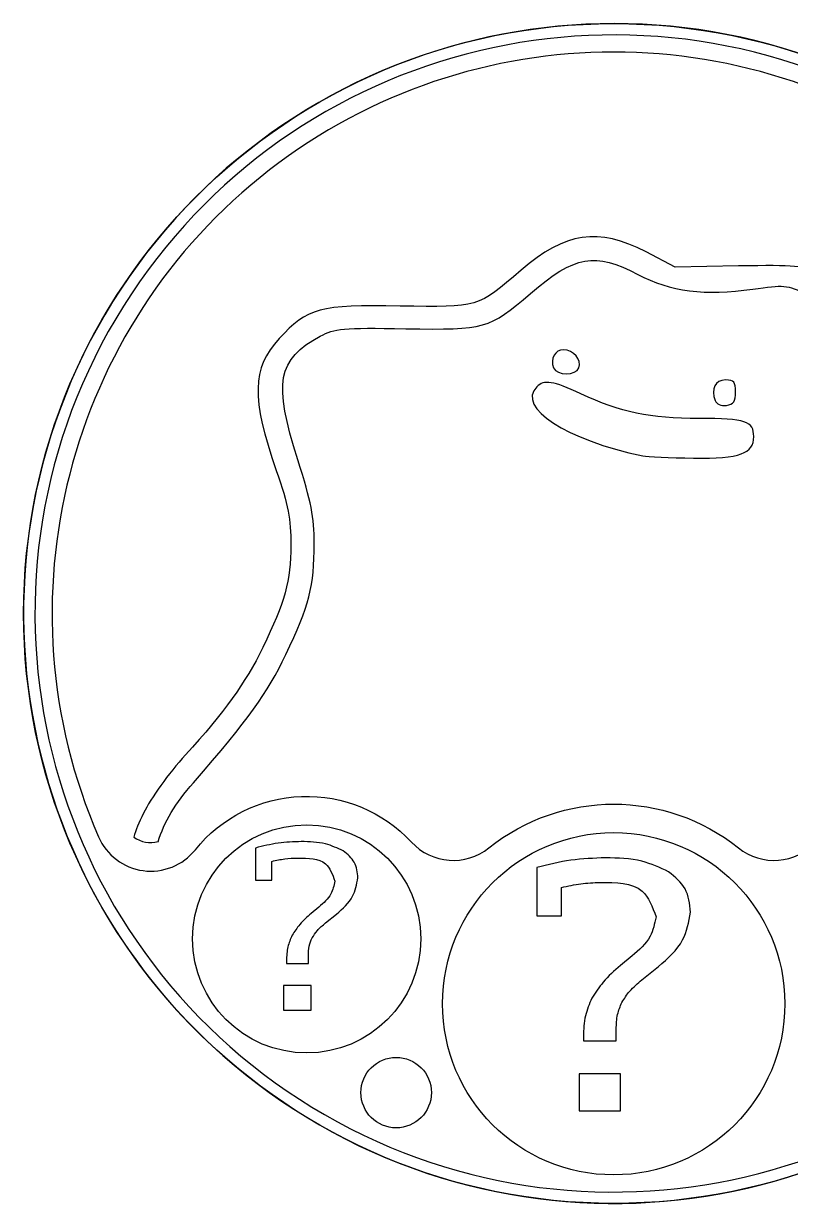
# Model space of a CAD drawing. Header units: millimetres. Extents: x -20.7 to 20.7, y -20.7 to 20.7.
# Drawn here: x -20.68 to 6.19, y -20.68 to 20.68 of the extents above; entities that cross this region are included whole.
import ezdxf

# ---------------------------------------------------------------- set-up
doc = ezdxf.new("R2010")
doc.units = ezdxf.units.MM
doc.layers.get('0').update_dxf_attribs({"linetype": 'CONTINUOUS'})

msp = doc.modelspace()

# ---------------------------------------------------------------- linework, layer by layer
for p, q in [((2.153, 12.147), (1.136, 12.677)), ((2.153, 12.147), (1.136, 12.677)), ((2.153, 12.147), (1.136, 12.677)), ((2.153, 12.147), (1.136, 12.677)), ((2.153, 12.147), (1.136, 12.677)), ((2.153, 12.147), (1.136, 12.677)), ((2.153, 12.147), (1.136, 12.677)), ((2.153, 12.147), (1.136, 12.677)), ((4.374, 12.186), (2.153, 12.147)), ((4.374, 12.186), (2.153, 12.147)), ((4.374, 12.186), (2.153, 12.147)), ((4.374, 12.186), (2.153, 12.147)), ((4.374, 12.186), (2.153, 12.147)), ((4.374, 12.186), (2.153, 12.147)), ((4.374, 12.186), (2.153, 12.147)), ((4.374, 12.186), (2.153, 12.147)), ((-2.107, 8.614), (-2.107, 8.614)), ((-2.107, 8.614), (-2.107, 8.614)), ((-2.107, 8.614), (-2.107, 8.614)), ((-2.107, 8.614), (-2.107, 8.614)), ((-2.107, 8.614), (-2.107, 8.614)), ((-12.559, -8.224), (-12.559, -9.351)), ((-12.559, -8.224), (-12.559, -9.351)), ((-12.559, -8.224), (-12.559, -9.351)), ((-11.982, -9.351), (-11.982, -8.691)), ((-11.982, -9.351), (-11.982, -8.691)), ((-11.982, -9.351), (-11.982, -8.691)), ((-2.695, -8.906), (-2.695, -10.596)), ((-2.695, -8.906), (-2.695, -10.596)), ((-2.695, -8.906), (-2.695, -10.596)), ((-12.559, -9.351), (-11.982, -9.351)), ((-12.559, -9.351), (-11.982, -9.351)), ((-12.559, -9.351), (-11.982, -9.351)), ((-1.83, -10.596), (-1.83, -9.607)), ((-1.83, -10.596), (-1.83, -9.607)), ((-1.83, -10.596), (-1.83, -9.607)), ((-10.334, -10.292), (-10.606, -10.518)), ((-10.334, -10.292), (-10.606, -10.518)), ((-10.334, -10.292), (-10.606, -10.518)), ((-10.102, -10.851), (-9.716, -10.539)), ((-10.102, -10.851), (-9.716, -10.539)), ((-10.102, -10.851), (-9.716, -10.539)), ((-2.695, -10.596), (-1.83, -10.596)), ((-2.695, -10.596), (-1.83, -10.596)), ((-2.695, -10.596), (-1.83, -10.596)), ((-11.472, -12.168), (-11.472, -12.277)), ((-11.472, -12.168), (-11.472, -12.277)), ((-11.472, -12.168), (-11.472, -12.277)), ((-11.472, -12.277), (-10.704, -12.277)), ((-11.472, -12.277), (-10.704, -12.277)), ((-11.472, -12.277), (-10.704, -12.277)), ((-10.704, -12.277), (-10.704, -12.001)), ((-10.704, -12.277), (-10.704, -12.001)), ((-10.704, -12.277), (-10.704, -12.001)), ((0.643, -12.007), (0.234, -12.346)), ((0.643, -12.007), (0.234, -12.346)), ((0.643, -12.007), (0.234, -12.346)), ((0.99, -12.846), (1.57, -12.378)), ((0.99, -12.846), (1.57, -12.378)), ((0.99, -12.846), (1.57, -12.378)), ((-1.064, -14.822), (-1.064, -14.986)), ((-1.064, -14.822), (-1.064, -14.986)), ((-1.064, -14.822), (-1.064, -14.986)), ((0.088, -14.986), (0.088, -14.571)), ((0.088, -14.986), (0.088, -14.571)), ((0.088, -14.986), (0.088, -14.571)), ((-1.064, -14.986), (0.088, -14.986)), ((-1.064, -14.986), (0.088, -14.986)), ((-1.064, -14.986), (0.088, -14.986))]:
    msp.add_line(p, q)
for points in [[(-7.091, -8.016, 0.393426), (-4.373, -8.219, -0.35083), (4.373, -8.219, 0.393426), (7.091, -8.016, -0.458612), (14.665, -8.285, 0.565024), (18.061, -7.83, 1.523453), (-18.061, -7.83, 0.565024), (-14.665, -8.285, -0.458612)], [(-18.061, -7.83, 0.565024), (-14.665, -8.285, -0.458612), (-7.091, -8.016, 0.393426), (-4.373, -8.219, -0.35083), (4.373, -8.219, 0.393426), (7.091, -8.016, -0.458612), (14.665, -8.285, 0.565024), (18.061, -7.83, 1.523453)], [(-18.061, -7.83, 0.565024), (-14.665, -8.285, -0.458612), (-7.091, -8.016, 0.393426), (-4.373, -8.219, -0.35083), (4.373, -8.219, 0.393426), (7.091, -8.016, -0.458612), (14.665, -8.285, 0.565024), (18.061, -7.83, 1.523453)], [(-18.061, -7.83, 0.565024), (-14.665, -8.285, -0.458612), (-7.091, -8.016, 0.393426), (-4.373, -8.219, -0.35083), (4.373, -8.219, 0.393426), (7.091, -8.016, -0.458612), (14.665, -8.285, 0.565024), (18.061, -7.83, 1.523453)], [(-18.061, -7.83, 0.565024), (-14.665, -8.285, -0.458612), (-7.091, -8.016, 0.393426), (-4.373, -8.219, -0.35083), (4.373, -8.219, 0.393426), (7.091, -8.016, -0.458612), (14.665, -8.285, 0.565024), (18.061, -7.83, 1.523453)], [(-18.061, -7.83, 0.565024), (-14.665, -8.285, -0.458612), (-7.091, -8.016, 0.393426), (-4.373, -8.219, -0.35083), (4.373, -8.219, 0.393426), (7.091, -8.016, -0.458612), (14.665, -8.285, 0.565024), (18.061, -7.83, 1.523453)], [(-18.061, -7.83, 0.565024), (-14.665, -8.285, -0.458612), (-7.091, -8.016, 0.393426), (-4.373, -8.219, -0.35083), (4.373, -8.219, 0.393426), (7.091, -8.016, -0.458612), (14.665, -8.285, 0.565024), (18.061, -7.83, 1.523453)]]:
    msp.add_lwpolyline(points, format="xyb", close=True)
for points in [[(-11.569, -13.91), (-10.606, -13.91), (-10.606, -13.045), (-11.569, -13.045)], [(-11.569, -13.91), (-10.606, -13.91), (-10.606, -13.045), (-11.569, -13.045)], [(-11.569, -13.91), (-10.606, -13.91), (-10.606, -13.045), (-11.569, -13.045)], [(-1.21, -17.435), (0.234, -17.435), (0.234, -16.137), (-1.21, -16.137)], [(-1.21, -17.435), (0.234, -17.435), (0.234, -16.137), (-1.21, -16.137)], [(-1.21, -17.435), (0.234, -17.435), (0.234, -16.137), (-1.21, -16.137)]]:
    msp.add_lwpolyline(points, close=True)
for centre, radius in [((0, 0), 20.685), ((-10.762, -11.41), 4), ((-10.762, -11.41), 4), ((-10.762, -11.41), 4), ((-10.762, -11.41), 4), ((-10.762, -11.41), 4), ((-10.762, -11.41), 4), ((-10.762, -11.41), 4), ((0, -13.685), 6), ((0, -13.685), 6), ((0, -13.685), 6), ((0, -13.685), 6), ((0, -13.685), 6), ((0, -13.685), 6), ((0, -13.685), 6), ((-7.625, -16.8), 1.236), ((-7.625, -16.8), 1.236), ((-7.625, -16.8), 1.236), ((-7.625, -16.8), 1.236), ((-7.625, -16.8), 1.236), ((-7.625, -16.8), 1.236), ((-7.625, -16.8), 1.236)]:
    msp.add_circle(centre, radius)
for centre, radius, start, end in [((0, 0), 20.685, -30.0151, 326.2645), ((0, 0), 20.285, -28.9962, 327.7561), ((0, 0), 20.285, -28.9962, 327.7561), ((0, 0), 20.285, -28.9962, 327.7561), ((0, 0), 20.285, -28.9962, 327.7561), ((0, 0), 20.285, -28.9962, 327.7561), ((0, 0), 20.285, -28.9962, 327.7561), ((0, 0), 20.285, -28.9962, 327.7561), ((-16.226, -7.034), 1, 233.4716, 284.8521), ((-16.226, -7.034), 1, 233.4716, 284.8521), ((-16.226, -7.034), 1, 233.4716, 284.8521), ((-16.226, -7.034), 1, 233.4716, 284.8521), ((-16.226, -7.034), 1, 233.4716, 284.8521), ((-16.226, -7.034), 1, 233.4716, 284.8521), ((-16.226, -7.034), 1, 233.4716, 284.8521), ((-16.226, -7.034), 1, 233.4716, 284.8521)]:
    msp.add_arc(centre, radius, start, end)
for points in [[(1.136, 12.677), (-0.538, 13.549), (-1.696, 13.38), (-3.246, 12.038)], [(1.136, 12.677), (-0.538, 13.549), (-1.696, 13.38), (-3.246, 12.038)], [(1.136, 12.677), (-0.538, 13.549), (-1.696, 13.38), (-3.246, 12.038)], [(1.136, 12.677), (-0.538, 13.549), (-1.696, 13.38), (-3.246, 12.038)], [(1.136, 12.677), (-0.538, 13.549), (-1.696, 13.38), (-3.246, 12.038)], [(1.136, 12.677), (-0.538, 13.549), (-1.696, 13.38), (-3.246, 12.038)], [(1.136, 12.677), (-0.538, 13.549), (-1.696, 13.38), (-3.246, 12.038)], [(1.136, 12.677), (-0.538, 13.549), (-1.696, 13.38), (-3.246, 12.038)], [(-3.246, 12.038), (-4.766, 10.722), (-4.735, 10.731), (-7.485, 10.781)], [(-3.246, 12.038), (-4.766, 10.722), (-4.735, 10.731), (-7.485, 10.781)], [(-3.246, 12.038), (-4.766, 10.722), (-4.735, 10.731), (-7.485, 10.781)], [(-3.246, 12.038), (-4.766, 10.722), (-4.735, 10.731), (-7.485, 10.781)], [(-3.246, 12.038), (-4.766, 10.722), (-4.735, 10.731), (-7.485, 10.781)], [(-3.246, 12.038), (-4.766, 10.722), (-4.735, 10.731), (-7.485, 10.781)], [(-3.246, 12.038), (-4.766, 10.722), (-4.735, 10.731), (-7.485, 10.781)], [(-3.246, 12.038), (-4.766, 10.722), (-4.735, 10.731), (-7.485, 10.781)], [(-2.92, 11.22), (-1.357, 12.558), (-0.653, 12.683), (0.845, 11.889)], [(-2.92, 11.22), (-1.357, 12.558), (-0.653, 12.683), (0.845, 11.889)], [(-2.92, 11.22), (-1.357, 12.558), (-0.653, 12.683), (0.845, 11.889)], [(-2.92, 11.22), (-1.357, 12.558), (-0.653, 12.683), (0.845, 11.889)], [(-2.92, 11.22), (-1.357, 12.558), (-0.653, 12.683), (0.845, 11.889)], [(-2.92, 11.22), (-1.357, 12.558), (-0.653, 12.683), (0.845, 11.889)], [(-2.92, 11.22), (-1.357, 12.558), (-0.653, 12.683), (0.845, 11.889)], [(-2.92, 11.22), (-1.357, 12.558), (-0.653, 12.683), (0.845, 11.889)], [(7.232, 11.925), (6.654, 12.196), (6.388, 12.22), (4.374, 12.186)], [(7.232, 11.925), (6.654, 12.196), (6.388, 12.22), (4.374, 12.186)], [(7.232, 11.925), (6.654, 12.196), (6.388, 12.22), (4.374, 12.186)], [(7.232, 11.925), (6.654, 12.196), (6.388, 12.22), (4.374, 12.186)], [(7.232, 11.925), (6.654, 12.196), (6.388, 12.22), (4.374, 12.186)], [(7.232, 11.925), (6.654, 12.196), (6.388, 12.22), (4.374, 12.186)], [(7.232, 11.925), (6.654, 12.196), (6.388, 12.22), (4.374, 12.186)], [(7.232, 11.925), (6.654, 12.196), (6.388, 12.22), (4.374, 12.186)], [(0.845, 11.889), (1.978, 11.288), (3.21, 11.13), (4.872, 11.373)], [(0.845, 11.889), (1.978, 11.288), (3.21, 11.13), (4.872, 11.373)], [(0.845, 11.889), (1.978, 11.288), (3.21, 11.13), (4.872, 11.373)], [(0.845, 11.889), (1.978, 11.288), (3.21, 11.13), (4.872, 11.373)], [(0.845, 11.889), (1.978, 11.288), (3.21, 11.13), (4.872, 11.373)], [(0.845, 11.889), (1.978, 11.288), (3.21, 11.13), (4.872, 11.373)], [(0.845, 11.889), (1.978, 11.288), (3.21, 11.13), (4.872, 11.373)], [(0.845, 11.889), (1.978, 11.288), (3.21, 11.13), (4.872, 11.373)], [(-7.284, 9.987), (-4.489, 9.941), (-4.376, 9.973), (-2.92, 11.22)], [(-7.284, 9.987), (-4.489, 9.941), (-4.376, 9.973), (-2.92, 11.22)], [(-7.284, 9.987), (-4.489, 9.941), (-4.376, 9.973), (-2.92, 11.22)], [(-7.284, 9.987), (-4.489, 9.941), (-4.376, 9.973), (-2.92, 11.22)], [(-7.284, 9.987), (-4.489, 9.941), (-4.376, 9.973), (-2.92, 11.22)], [(-7.284, 9.987), (-4.489, 9.941), (-4.376, 9.973), (-2.92, 11.22)], [(-7.284, 9.987), (-4.489, 9.941), (-4.376, 9.973), (-2.92, 11.22)], [(-7.284, 9.987), (-4.489, 9.941), (-4.376, 9.973), (-2.92, 11.22)], [(4.872, 11.373), (5.975, 11.534), (6.05, 11.527), (6.785, 11.191)], [(4.872, 11.373), (5.975, 11.534), (6.05, 11.527), (6.785, 11.191)], [(4.872, 11.373), (5.975, 11.534), (6.05, 11.527), (6.785, 11.191)], [(4.872, 11.373), (5.975, 11.534), (6.05, 11.527), (6.785, 11.191)], [(4.872, 11.373), (5.975, 11.534), (6.05, 11.527), (6.785, 11.191)], [(4.872, 11.373), (5.975, 11.534), (6.05, 11.527), (6.785, 11.191)], [(4.872, 11.373), (5.975, 11.534), (6.05, 11.527), (6.785, 11.191)], [(4.872, 11.373), (5.975, 11.534), (6.05, 11.527), (6.785, 11.191)], [(-7.485, 10.781), (-10.316, 10.832), (-10.731, 10.72), (-11.724, 9.638)], [(-7.485, 10.781), (-10.316, 10.832), (-10.731, 10.72), (-11.724, 9.638)], [(-7.485, 10.781), (-10.316, 10.832), (-10.731, 10.72), (-11.724, 9.638)], [(-7.485, 10.781), (-10.316, 10.832), (-10.731, 10.72), (-11.724, 9.638)], [(-7.485, 10.781), (-10.316, 10.832), (-10.731, 10.72), (-11.724, 9.638)], [(-7.485, 10.781), (-10.316, 10.832), (-10.731, 10.72), (-11.724, 9.638)], [(-7.485, 10.781), (-10.316, 10.832), (-10.731, 10.72), (-11.724, 9.638)], [(-7.485, 10.781), (-10.316, 10.832), (-10.731, 10.72), (-11.724, 9.638)], [(-10.285, 9.723), (-9.759, 10.006), (-9.55, 10.024), (-7.284, 9.987)], [(-10.285, 9.723), (-9.759, 10.006), (-9.55, 10.024), (-7.284, 9.987)], [(-10.285, 9.723), (-9.759, 10.006), (-9.55, 10.024), (-7.284, 9.987)], [(-10.285, 9.723), (-9.759, 10.006), (-9.55, 10.024), (-7.284, 9.987)], [(-10.285, 9.723), (-9.759, 10.006), (-9.55, 10.024), (-7.284, 9.987)], [(-10.285, 9.723), (-9.759, 10.006), (-9.55, 10.024), (-7.284, 9.987)], [(-10.285, 9.723), (-9.759, 10.006), (-9.55, 10.024), (-7.284, 9.987)], [(-10.285, 9.723), (-9.759, 10.006), (-9.55, 10.024), (-7.284, 9.987)], [(-11.724, 9.638), (-12.688, 8.587), (-12.711, 7.568), (-11.826, 5.01)], [(-11.724, 9.638), (-12.688, 8.587), (-12.711, 7.568), (-11.826, 5.01)], [(-11.724, 9.638), (-12.688, 8.587), (-12.711, 7.568), (-11.826, 5.01)], [(-11.724, 9.638), (-12.688, 8.587), (-12.711, 7.568), (-11.826, 5.01)], [(-11.724, 9.638), (-12.688, 8.587), (-12.711, 7.568), (-11.826, 5.01)], [(-11.724, 9.638), (-12.688, 8.587), (-12.711, 7.568), (-11.826, 5.01)], [(-11.724, 9.638), (-12.688, 8.587), (-12.711, 7.568), (-11.826, 5.01)], [(-11.724, 9.638), (-12.688, 8.587), (-12.711, 7.568), (-11.826, 5.01)], [(-11.074, 5.392), (-11.939, 8.103), (-11.792, 8.912), (-10.285, 9.723)], [(-11.074, 5.392), (-11.939, 8.103), (-11.792, 8.912), (-10.285, 9.723)], [(-11.074, 5.392), (-11.939, 8.103), (-11.792, 8.912), (-10.285, 9.723)], [(-11.074, 5.392), (-11.939, 8.103), (-11.792, 8.912), (-10.285, 9.723)], [(-11.074, 5.392), (-11.939, 8.103), (-11.792, 8.912), (-10.285, 9.723)], [(-11.074, 5.392), (-11.939, 8.103), (-11.792, 8.912), (-10.285, 9.723)], [(-11.074, 5.392), (-11.939, 8.103), (-11.792, 8.912), (-10.285, 9.723)], [(-11.074, 5.392), (-11.939, 8.103), (-11.792, 8.912), (-10.285, 9.723)], [(-1.756, 9.25), (-2.057, 9.25), (-2.23, 8.936), (-2.107, 8.614)], [(-1.756, 9.25), (-2.057, 9.25), (-2.23, 8.936), (-2.107, 8.614)], [(-1.756, 9.25), (-2.057, 9.25), (-2.23, 8.936), (-2.107, 8.614)], [(-1.756, 9.25), (-2.057, 9.25), (-2.23, 8.936), (-2.107, 8.614)], [(-1.756, 9.25), (-2.057, 9.25), (-2.23, 8.936), (-2.107, 8.614)], [(-1.219, 8.616), (-1.112, 8.894), (-1.413, 9.25), (-1.756, 9.25)], [(-1.219, 8.616), (-1.112, 8.894), (-1.413, 9.25), (-1.756, 9.25)], [(-1.219, 8.616), (-1.112, 8.894), (-1.413, 9.25), (-1.756, 9.25)], [(-1.219, 8.616), (-1.112, 8.894), (-1.413, 9.25), (-1.756, 9.25)], [(-1.219, 8.616), (-1.112, 8.894), (-1.413, 9.25), (-1.756, 9.25)], [(-2.107, 8.614), (-2.001, 8.338), (-1.325, 8.339), (-1.219, 8.616)], [(-2.107, 8.614), (-2.001, 8.338), (-1.325, 8.339), (-1.219, 8.616)], [(-2.107, 8.614), (-2.001, 8.338), (-1.325, 8.339), (-1.219, 8.616)], [(-2.107, 8.614), (-2.001, 8.338), (-1.325, 8.339), (-1.219, 8.616)], [(-2.107, 8.614), (-2.001, 8.338), (-1.325, 8.339), (-1.219, 8.616)], [(-2.695, 7.949), (-3.417, 7.227), (-1.667, 6.085), (1.022, 5.525)], [(-2.695, 7.949), (-3.417, 7.227), (-1.667, 6.085), (1.022, 5.525)], [(-2.695, 7.949), (-3.417, 7.227), (-1.667, 6.085), (1.022, 5.525)], [(-2.695, 7.949), (-3.417, 7.227), (-1.667, 6.085), (1.022, 5.525)], [(-2.695, 7.949), (-3.417, 7.227), (-1.667, 6.085), (1.022, 5.525)], [(-1.149, 7.701), (-2.132, 8.158), (-2.437, 8.207), (-2.695, 7.949)], [(-1.149, 7.701), (-2.132, 8.158), (-2.437, 8.207), (-2.695, 7.949)], [(-1.149, 7.701), (-2.132, 8.158), (-2.437, 8.207), (-2.695, 7.949)], [(-1.149, 7.701), (-2.132, 8.158), (-2.437, 8.207), (-2.695, 7.949)], [(-1.149, 7.701), (-2.132, 8.158), (-2.437, 8.207), (-2.695, 7.949)], [(3.921, 8.19), (3.557, 8.19), (3.397, 7.874), (3.554, 7.465)], [(3.921, 8.19), (3.557, 8.19), (3.397, 7.874), (3.554, 7.465)], [(3.921, 8.19), (3.557, 8.19), (3.397, 7.874), (3.554, 7.465)], [(3.921, 8.19), (3.557, 8.19), (3.397, 7.874), (3.554, 7.465)], [(3.921, 8.19), (3.557, 8.19), (3.397, 7.874), (3.554, 7.465)], [(4.273, 7.766), (4.273, 8.123), (4.218, 8.19), (3.921, 8.19)], [(4.273, 7.766), (4.273, 8.123), (4.218, 8.19), (3.921, 8.19)], [(4.273, 7.766), (4.273, 8.123), (4.218, 8.19), (3.921, 8.19)], [(4.273, 7.766), (4.273, 8.123), (4.218, 8.19), (3.921, 8.19)], [(4.273, 7.766), (4.273, 8.123), (4.218, 8.19), (3.921, 8.19)], [(2.992, 6.838), (1.268, 6.839), (0.243, 7.053), (-1.149, 7.701)], [(2.992, 6.838), (1.268, 6.839), (0.243, 7.053), (-1.149, 7.701)], [(2.992, 6.838), (1.268, 6.839), (0.243, 7.053), (-1.149, 7.701)], [(2.992, 6.838), (1.268, 6.839), (0.243, 7.053), (-1.149, 7.701)], [(2.992, 6.838), (1.268, 6.839), (0.243, 7.053), (-1.149, 7.701)], [(3.554, 7.465), (3.602, 7.34), (3.767, 7.27), (3.954, 7.296)], [(3.554, 7.465), (3.602, 7.34), (3.767, 7.27), (3.954, 7.296)], [(3.554, 7.465), (3.602, 7.34), (3.767, 7.27), (3.954, 7.296)], [(3.554, 7.465), (3.602, 7.34), (3.767, 7.27), (3.954, 7.296)], [(3.554, 7.465), (3.602, 7.34), (3.767, 7.27), (3.954, 7.296)], [(3.954, 7.296), (4.204, 7.332), (4.273, 7.433), (4.273, 7.766)], [(3.954, 7.296), (4.204, 7.332), (4.273, 7.433), (4.273, 7.766)], [(3.954, 7.296), (4.204, 7.332), (4.273, 7.433), (4.273, 7.766)], [(3.954, 7.296), (4.204, 7.332), (4.273, 7.433), (4.273, 7.766)], [(3.954, 7.296), (4.204, 7.332), (4.273, 7.433), (4.273, 7.766)], [(4.909, 6.202), (4.909, 6.745), (4.632, 6.837), (2.992, 6.838)], [(4.909, 6.202), (4.909, 6.745), (4.632, 6.837), (2.992, 6.838)], [(4.909, 6.202), (4.909, 6.745), (4.632, 6.837), (2.992, 6.838)], [(4.909, 6.202), (4.909, 6.745), (4.632, 6.837), (2.992, 6.838)], [(4.909, 6.202), (4.909, 6.745), (4.632, 6.837), (2.992, 6.838)], [(2.793, 5.45), (4.432, 5.432), (4.909, 5.601), (4.909, 6.202)], [(2.793, 5.45), (4.432, 5.432), (4.909, 5.601), (4.909, 6.202)], [(2.793, 5.45), (4.432, 5.432), (4.909, 5.601), (4.909, 6.202)], [(2.793, 5.45), (4.432, 5.432), (4.909, 5.601), (4.909, 6.202)], [(2.793, 5.45), (4.432, 5.432), (4.909, 5.601), (4.909, 6.202)], [(-10.497, 2.451), (-10.497, 3.386), (-10.597, 3.897), (-11.074, 5.392)], [(-10.497, 2.451), (-10.497, 3.386), (-10.597, 3.897), (-11.074, 5.392)], [(-10.497, 2.451), (-10.497, 3.386), (-10.597, 3.897), (-11.074, 5.392)], [(-10.497, 2.451), (-10.497, 3.386), (-10.597, 3.897), (-11.074, 5.392)], [(-10.497, 2.451), (-10.497, 3.386), (-10.597, 3.897), (-11.074, 5.392)], [(-10.497, 2.451), (-10.497, 3.386), (-10.597, 3.897), (-11.074, 5.392)], [(-10.497, 2.451), (-10.497, 3.386), (-10.597, 3.897), (-11.074, 5.392)], [(-10.497, 2.451), (-10.497, 3.386), (-10.597, 3.897), (-11.074, 5.392)], [(1.022, 5.525), (1.178, 5.493), (1.974, 5.459), (2.793, 5.45)], [(1.022, 5.525), (1.178, 5.493), (1.974, 5.459), (2.793, 5.45)], [(1.022, 5.525), (1.178, 5.493), (1.974, 5.459), (2.793, 5.45)], [(1.022, 5.525), (1.178, 5.493), (1.974, 5.459), (2.793, 5.45)], [(1.022, 5.525), (1.178, 5.493), (1.974, 5.459), (2.793, 5.45)], [(-11.826, 5.01), (-11.401, 3.779), (-11.314, 3.333), (-11.316, 2.395)], [(-11.826, 5.01), (-11.401, 3.779), (-11.314, 3.333), (-11.316, 2.395)], [(-11.826, 5.01), (-11.401, 3.779), (-11.314, 3.333), (-11.316, 2.395)], [(-11.826, 5.01), (-11.401, 3.779), (-11.314, 3.333), (-11.316, 2.395)], [(-11.826, 5.01), (-11.401, 3.779), (-11.314, 3.333), (-11.316, 2.395)], [(-11.826, 5.01), (-11.401, 3.779), (-11.314, 3.333), (-11.316, 2.395)], [(-11.826, 5.01), (-11.401, 3.779), (-11.314, 3.333), (-11.316, 2.395)], [(-11.826, 5.01), (-11.401, 3.779), (-11.314, 3.333), (-11.316, 2.395)], [(-11.316, 2.395), (-11.319, 1.14), (-11.521, 0.407), (-12.303, -1.196)], [(-11.316, 2.395), (-11.319, 1.14), (-11.521, 0.407), (-12.303, -1.196)], [(-11.316, 2.395), (-11.319, 1.14), (-11.521, 0.407), (-12.303, -1.196)], [(-11.316, 2.395), (-11.319, 1.14), (-11.521, 0.407), (-12.303, -1.196)], [(-11.316, 2.395), (-11.319, 1.14), (-11.521, 0.407), (-12.303, -1.196)], [(-11.316, 2.395), (-11.319, 1.14), (-11.521, 0.407), (-12.303, -1.196)], [(-11.316, 2.395), (-11.319, 1.14), (-11.521, 0.407), (-12.303, -1.196)], [(-11.316, 2.395), (-11.319, 1.14), (-11.521, 0.407), (-12.303, -1.196)], [(-11.495, -1.441), (-10.671, 0.278), (-10.497, 0.959), (-10.497, 2.451)], [(-11.495, -1.441), (-10.671, 0.278), (-10.497, 0.959), (-10.497, 2.451)], [(-11.495, -1.441), (-10.671, 0.278), (-10.497, 0.959), (-10.497, 2.451)], [(-11.495, -1.441), (-10.671, 0.278), (-10.497, 0.959), (-10.497, 2.451)], [(-11.495, -1.441), (-10.671, 0.278), (-10.497, 0.959), (-10.497, 2.451)], [(-11.495, -1.441), (-10.671, 0.278), (-10.497, 0.959), (-10.497, 2.451)], [(-11.495, -1.441), (-10.671, 0.278), (-10.497, 0.959), (-10.497, 2.451)], [(-11.495, -1.441), (-10.671, 0.278), (-10.497, 0.959), (-10.497, 2.451)], [(-12.303, -1.196), (-12.914, -2.449), (-13.634, -3.449), (-15.012, -4.96)], [(-12.303, -1.196), (-12.914, -2.449), (-13.634, -3.449), (-15.012, -4.96)], [(-12.303, -1.196), (-12.914, -2.449), (-13.634, -3.449), (-15.012, -4.96)], [(-12.303, -1.196), (-12.914, -2.449), (-13.634, -3.449), (-15.012, -4.96)], [(-12.303, -1.196), (-12.914, -2.449), (-13.634, -3.449), (-15.012, -4.96)], [(-12.303, -1.196), (-12.914, -2.449), (-13.634, -3.449), (-15.012, -4.96)], [(-12.303, -1.196), (-12.914, -2.449), (-13.634, -3.449), (-15.012, -4.96)], [(-12.303, -1.196), (-12.914, -2.449), (-13.634, -3.449), (-15.012, -4.96)], [(-14.733, -5.933), (-12.777, -3.682), (-12.157, -2.821), (-11.495, -1.441)], [(-14.733, -5.933), (-12.777, -3.682), (-12.157, -2.821), (-11.495, -1.441)], [(-14.733, -5.933), (-12.777, -3.682), (-12.157, -2.821), (-11.495, -1.441)], [(-14.733, -5.933), (-12.777, -3.682), (-12.157, -2.821), (-11.495, -1.441)], [(-14.733, -5.933), (-12.777, -3.682), (-12.157, -2.821), (-11.495, -1.441)], [(-14.733, -5.933), (-12.777, -3.682), (-12.157, -2.821), (-11.495, -1.441)], [(-14.733, -5.933), (-12.777, -3.682), (-12.157, -2.821), (-11.495, -1.441)], [(-14.733, -5.933), (-12.777, -3.682), (-12.157, -2.821), (-11.495, -1.441)], [(-15.012, -4.96), (-15.611, -5.617), (-16.223, -6.467), (-16.482, -7.004)], [(-15.012, -4.96), (-15.611, -5.617), (-16.223, -6.467), (-16.482, -7.004)], [(-15.012, -4.96), (-15.611, -5.617), (-16.223, -6.467), (-16.482, -7.004)], [(-15.012, -4.96), (-15.611, -5.617), (-16.223, -6.467), (-16.482, -7.004)], [(-15.012, -4.96), (-15.611, -5.617), (-16.223, -6.467), (-16.482, -7.004)], [(-15.012, -4.96), (-15.611, -5.617), (-16.223, -6.467), (-16.482, -7.004)], [(-15.012, -4.96), (-15.611, -5.617), (-16.223, -6.467), (-16.482, -7.004)], [(-15.012, -4.96), (-15.611, -5.617), (-16.223, -6.467), (-16.482, -7.004)], [(-15.97, -8.001), (-15.762, -7.313), (-15.366, -6.662), (-14.733, -5.933)], [(-15.97, -8.001), (-15.762, -7.313), (-15.366, -6.662), (-14.733, -5.933)], [(-15.97, -8.001), (-15.762, -7.313), (-15.366, -6.662), (-14.733, -5.933)], [(-15.97, -8.001), (-15.762, -7.313), (-15.366, -6.662), (-14.733, -5.933)], [(-15.97, -8.001), (-15.762, -7.313), (-15.366, -6.662), (-14.733, -5.933)], [(-15.97, -8.001), (-15.762, -7.313), (-15.366, -6.662), (-14.733, -5.933)], [(-15.97, -8.001), (-15.762, -7.313), (-15.366, -6.662), (-14.733, -5.933)], [(-15.97, -8.001), (-15.762, -7.313), (-15.366, -6.662), (-14.733, -5.933)], [(-16.482, -7.004), (-16.65, -7.35), (-16.755, -7.589), (-16.821, -7.838)], [(-16.482, -7.004), (-16.65, -7.35), (-16.755, -7.589), (-16.821, -7.838)], [(-16.482, -7.004), (-16.65, -7.35), (-16.755, -7.589), (-16.821, -7.838)], [(-16.482, -7.004), (-16.65, -7.35), (-16.755, -7.589), (-16.821, -7.838)], [(-16.482, -7.004), (-16.65, -7.35), (-16.755, -7.589), (-16.821, -7.838)], [(-16.482, -7.004), (-16.65, -7.35), (-16.755, -7.589), (-16.821, -7.838)], [(-16.482, -7.004), (-16.65, -7.35), (-16.755, -7.589), (-16.821, -7.838)], [(-16.482, -7.004), (-16.65, -7.35), (-16.755, -7.589), (-16.821, -7.838)]]:
    msp.add_open_spline(points, degree=3)
for points, knots in [([(-10.953, -7.998), (-11.224, -8.008), (-11.767, -8.027), (-12.294, -8.158), (-12.559, -8.224)], [-0.1625414, -0.1625414, -0.1625414, -0.1625414, -0.0814791, 0, 0, 0, 0]), ([(-10.953, -7.998), (-11.224, -8.008), (-11.767, -8.027), (-12.294, -8.158), (-12.559, -8.224)], [-0.1625414, -0.1625414, -0.1625414, -0.1625414, -0.0814791, 0, 0, 0, 0]), ([(-10.953, -7.998), (-11.224, -8.008), (-11.767, -8.027), (-12.294, -8.158), (-12.559, -8.224)], [-0.1625414, -0.1625414, -0.1625414, -0.1625414, -0.0814791, 0, 0, 0, 0]), ([(-9.478, -8.326), (-9.683, -8.231), (-10.149, -8.014), (-10.665, -8.004), (-10.953, -7.998)], [-0.1525483, -0.1525483, -0.1525483, -0.1525483, -0.0853989, 0, 0, 0, 0]), ([(-9.478, -8.326), (-9.683, -8.231), (-10.149, -8.014), (-10.665, -8.004), (-10.953, -7.998)], [-0.1525483, -0.1525483, -0.1525483, -0.1525483, -0.0853989, 0, 0, 0, 0]), ([(-9.478, -8.326), (-9.683, -8.231), (-10.149, -8.014), (-10.665, -8.004), (-10.953, -7.998)], [-0.1525483, -0.1525483, -0.1525483, -0.1525483, -0.0853989, 0, 0, 0, 0]), ([(-11.982, -8.691), (-11.831, -8.657), (-11.536, -8.591), (-11.234, -8.58), (-11.086, -8.575)], [-0.0905595, -0.0905595, -0.0905595, -0.0905595, -0.04432774, 0, 0, 0, 0]), ([(-11.982, -8.691), (-11.831, -8.657), (-11.536, -8.591), (-11.234, -8.58), (-11.086, -8.575)], [-0.0905595, -0.0905595, -0.0905595, -0.0905595, -0.04432774, 0, 0, 0, 0]), ([(-11.982, -8.691), (-11.831, -8.657), (-11.536, -8.591), (-11.234, -8.58), (-11.086, -8.575)], [-0.0905595, -0.0905595, -0.0905595, -0.0905595, -0.04432774, 0, 0, 0, 0]), ([(-11.086, -8.575), (-10.707, -8.575), (-10.07, -8.574), (-9.858, -9.148), (-9.772, -9.381)], [-0.1693201, -0.1693201, -0.1693201, -0.1693201, -0.0687813, 0, 0, 0, 0]), ([(-11.086, -8.575), (-10.707, -8.575), (-10.07, -8.574), (-9.858, -9.148), (-9.772, -9.381)], [-0.1693201, -0.1693201, -0.1693201, -0.1693201, -0.0687813, 0, 0, 0, 0]), ([(-11.086, -8.575), (-10.707, -8.575), (-10.07, -8.574), (-9.858, -9.148), (-9.772, -9.381)], [-0.1693201, -0.1693201, -0.1693201, -0.1693201, -0.0687813, 0, 0, 0, 0]), ([(-8.966, -9.269), (-8.987, -9.076), (-9.029, -8.691), (-9.329, -8.447), (-9.478, -8.326)], [-0.1112879, -0.1112879, -0.1112879, -0.1112879, -0.0554339, 0, 0, 0, 0]), ([(-8.966, -9.269), (-8.987, -9.076), (-9.029, -8.691), (-9.329, -8.447), (-9.478, -8.326)], [-0.1112879, -0.1112879, -0.1112879, -0.1112879, -0.0554339, 0, 0, 0, 0]), ([(-8.966, -9.269), (-8.987, -9.076), (-9.029, -8.691), (-9.329, -8.447), (-9.478, -8.326)], [-0.1112879, -0.1112879, -0.1112879, -0.1112879, -0.0554339, 0, 0, 0, 0]), ([(-0.286, -8.567), (-0.693, -8.581), (-1.507, -8.61), (-2.298, -8.807), (-2.695, -8.906)], [-0.2438122, -0.2438122, -0.2438122, -0.2438122, -0.1222186, 0, 0, 0, 0]), ([(-0.286, -8.567), (-0.693, -8.581), (-1.507, -8.61), (-2.298, -8.807), (-2.695, -8.906)], [-0.2438122, -0.2438122, -0.2438122, -0.2438122, -0.1222186, 0, 0, 0, 0]), ([(-0.286, -8.567), (-0.693, -8.581), (-1.507, -8.61), (-2.298, -8.807), (-2.695, -8.906)], [-0.2438122, -0.2438122, -0.2438122, -0.2438122, -0.1222186, 0, 0, 0, 0]), ([(1.926, -9.058), (1.618, -8.915), (0.919, -8.591), (0.146, -8.576), (-0.286, -8.567)], [-0.2288224, -0.2288224, -0.2288224, -0.2288224, -0.1280983, 0, 0, 0, 0]), ([(1.926, -9.058), (1.618, -8.915), (0.919, -8.591), (0.146, -8.576), (-0.286, -8.567)], [-0.2288224, -0.2288224, -0.2288224, -0.2288224, -0.1280983, 0, 0, 0, 0]), ([(1.926, -9.058), (1.618, -8.915), (0.919, -8.591), (0.146, -8.576), (-0.286, -8.567)], [-0.2288224, -0.2288224, -0.2288224, -0.2288224, -0.1280983, 0, 0, 0, 0]), ([(2.695, -10.473), (2.663, -10.183), (2.6, -9.606), (2.15, -9.24), (1.926, -9.058)], [-0.1669318, -0.1669318, -0.1669318, -0.1669318, -0.0831508, 0, 0, 0, 0]), ([(2.695, -10.473), (2.663, -10.183), (2.6, -9.606), (2.15, -9.24), (1.926, -9.058)], [-0.1669318, -0.1669318, -0.1669318, -0.1669318, -0.0831508, 0, 0, 0, 0]), ([(2.695, -10.473), (2.663, -10.183), (2.6, -9.606), (2.15, -9.24), (1.926, -9.058)], [-0.1669318, -0.1669318, -0.1669318, -0.1669318, -0.0831508, 0, 0, 0, 0]), ([(-9.772, -9.381), (-9.806, -9.539), (-9.885, -9.905), (-10.171, -10.152), (-10.334, -10.292)], [-0.1095903, -0.1095903, -0.1095903, -0.1095903, -0.0623033, 0, 0, 0, 0]), ([(-9.772, -9.381), (-9.806, -9.539), (-9.885, -9.905), (-10.171, -10.152), (-10.334, -10.292)], [-0.1095903, -0.1095903, -0.1095903, -0.1095903, -0.0623033, 0, 0, 0, 0]), ([(-9.772, -9.381), (-9.806, -9.539), (-9.885, -9.905), (-10.171, -10.152), (-10.334, -10.292)], [-0.1095903, -0.1095903, -0.1095903, -0.1095903, -0.0623033, 0, 0, 0, 0]), ([(-9.716, -10.539), (-9.498, -10.349), (-9.104, -10.005), (-9.008, -9.496), (-8.966, -9.269)], [-0.151371, -0.151371, -0.151371, -0.151371, -0.0675414, 0, 0, 0, 0]), ([(-9.716, -10.539), (-9.498, -10.349), (-9.104, -10.005), (-9.008, -9.496), (-8.966, -9.269)], [-0.151371, -0.151371, -0.151371, -0.151371, -0.0675414, 0, 0, 0, 0]), ([(-9.716, -10.539), (-9.498, -10.349), (-9.104, -10.005), (-9.008, -9.496), (-8.966, -9.269)], [-0.151371, -0.151371, -0.151371, -0.151371, -0.0675414, 0, 0, 0, 0]), ([(-1.83, -9.607), (-1.604, -9.556), (-1.161, -9.456), (-0.707, -9.44), (-0.485, -9.432)], [-0.1358393, -0.1358393, -0.1358393, -0.1358393, -0.0664916, 0, 0, 0, 0]), ([(-1.83, -9.607), (-1.604, -9.556), (-1.161, -9.456), (-0.707, -9.44), (-0.485, -9.432)], [-0.1358393, -0.1358393, -0.1358393, -0.1358393, -0.0664916, 0, 0, 0, 0]), ([(-1.83, -9.607), (-1.604, -9.556), (-1.161, -9.456), (-0.707, -9.44), (-0.485, -9.432)], [-0.1358393, -0.1358393, -0.1358393, -0.1358393, -0.0664916, 0, 0, 0, 0]), ([(-0.485, -9.432), (0.082, -9.432), (1.038, -9.431), (1.356, -10.291), (1.485, -10.641)], [-0.2539801, -0.2539801, -0.2539801, -0.2539801, -0.1031719, 0, 0, 0, 0]), ([(-0.485, -9.432), (0.082, -9.432), (1.038, -9.431), (1.356, -10.291), (1.485, -10.641)], [-0.2539801, -0.2539801, -0.2539801, -0.2539801, -0.1031719, 0, 0, 0, 0]), ([(-0.485, -9.432), (0.082, -9.432), (1.038, -9.431), (1.356, -10.291), (1.485, -10.641)], [-0.2539801, -0.2539801, -0.2539801, -0.2539801, -0.1031719, 0, 0, 0, 0]), ([(-10.606, -10.518), (-10.747, -10.64), (-11.005, -10.864), (-11.189, -11.152), (-11.273, -11.283)], [-0.1019228, -0.1019228, -0.1019228, -0.1019228, -0.0463094, 0, 0, 0, 0]), ([(-10.606, -10.518), (-10.747, -10.64), (-11.005, -10.864), (-11.189, -11.152), (-11.273, -11.283)], [-0.1019228, -0.1019228, -0.1019228, -0.1019228, -0.0463094, 0, 0, 0, 0]), ([(-10.606, -10.518), (-10.747, -10.64), (-11.005, -10.864), (-11.189, -11.152), (-11.273, -11.283)], [-0.1019228, -0.1019228, -0.1019228, -0.1019228, -0.0463094, 0, 0, 0, 0]), ([(1.485, -10.641), (1.434, -10.878), (1.316, -11.427), (0.887, -11.797), (0.643, -12.007)], [-0.1643855, -0.1643855, -0.1643855, -0.1643855, -0.093455, 0, 0, 0, 0]), ([(1.485, -10.641), (1.434, -10.878), (1.316, -11.427), (0.887, -11.797), (0.643, -12.007)], [-0.1643855, -0.1643855, -0.1643855, -0.1643855, -0.093455, 0, 0, 0, 0]), ([(1.485, -10.641), (1.434, -10.878), (1.316, -11.427), (0.887, -11.797), (0.643, -12.007)], [-0.1643855, -0.1643855, -0.1643855, -0.1643855, -0.093455, 0, 0, 0, 0]), ([(1.57, -12.378), (1.897, -12.093), (2.487, -11.578), (2.631, -10.814), (2.695, -10.473)], [-0.2270565, -0.2270565, -0.2270565, -0.2270565, -0.1013121, 0, 0, 0, 0]), ([(1.57, -12.378), (1.897, -12.093), (2.487, -11.578), (2.631, -10.814), (2.695, -10.473)], [-0.2270565, -0.2270565, -0.2270565, -0.2270565, -0.1013121, 0, 0, 0, 0]), ([(1.57, -12.378), (1.897, -12.093), (2.487, -11.578), (2.631, -10.814), (2.695, -10.473)], [-0.2270565, -0.2270565, -0.2270565, -0.2270565, -0.1013121, 0, 0, 0, 0]), ([(-10.571, -11.377), (-10.513, -11.288), (-10.384, -11.089), (-10.203, -10.936), (-10.102, -10.851)], [-0.07080424, -0.07080424, -0.07080424, -0.07080424, -0.03912477, 0, 0, 0, 0]), ([(-10.571, -11.377), (-10.513, -11.288), (-10.384, -11.089), (-10.203, -10.936), (-10.102, -10.851)], [-0.07080424, -0.07080424, -0.07080424, -0.07080424, -0.03912477, 0, 0, 0, 0]), ([(-10.571, -11.377), (-10.513, -11.288), (-10.384, -11.089), (-10.203, -10.936), (-10.102, -10.851)], [-0.07080424, -0.07080424, -0.07080424, -0.07080424, -0.03912477, 0, 0, 0, 0]), ([(-11.273, -11.283), (-11.331, -11.417), (-11.452, -11.7), (-11.465, -12.007), (-11.472, -12.168)], [-0.09145367, -0.09145367, -0.09145367, -0.09145367, -0.04789839, 0, 0, 0, 0]), ([(-11.273, -11.283), (-11.331, -11.417), (-11.452, -11.7), (-11.465, -12.007), (-11.472, -12.168)], [-0.09145367, -0.09145367, -0.09145367, -0.09145367, -0.04789839, 0, 0, 0, 0]), ([(-11.273, -11.283), (-11.331, -11.417), (-11.452, -11.7), (-11.465, -12.007), (-11.472, -12.168)], [-0.09145367, -0.09145367, -0.09145367, -0.09145367, -0.04789839, 0, 0, 0, 0]), ([(-10.704, -12.001), (-10.7, -11.885), (-10.693, -11.669), (-10.61, -11.47), (-10.571, -11.377)], [-0.0642194, -0.0642194, -0.0642194, -0.0642194, -0.02995835, 0, 0, 0, 0]), ([(-10.704, -12.001), (-10.7, -11.885), (-10.693, -11.669), (-10.61, -11.47), (-10.571, -11.377)], [-0.0642194, -0.0642194, -0.0642194, -0.0642194, -0.02995835, 0, 0, 0, 0]), ([(-10.704, -12.001), (-10.7, -11.885), (-10.693, -11.669), (-10.61, -11.47), (-10.571, -11.377)], [-0.0642194, -0.0642194, -0.0642194, -0.0642194, -0.02995835, 0, 0, 0, 0]), ([(0.234, -12.346), (0.023, -12.53), (-0.365, -12.866), (-0.64, -13.298), (-0.766, -13.494)], [-0.1528841, -0.1528841, -0.1528841, -0.1528841, -0.0694641, 0, 0, 0, 0]), ([(0.234, -12.346), (0.023, -12.53), (-0.365, -12.866), (-0.64, -13.298), (-0.766, -13.494)], [-0.1528841, -0.1528841, -0.1528841, -0.1528841, -0.0694641, 0, 0, 0, 0]), ([(0.234, -12.346), (0.023, -12.53), (-0.365, -12.866), (-0.64, -13.298), (-0.766, -13.494)], [-0.1528841, -0.1528841, -0.1528841, -0.1528841, -0.0694641, 0, 0, 0, 0]), ([(0.287, -13.635), (0.373, -13.502), (0.567, -13.203), (0.839, -12.973), (0.99, -12.846)], [-0.1062063, -0.1062063, -0.1062063, -0.1062063, -0.0586871, 0, 0, 0, 0]), ([(0.287, -13.635), (0.373, -13.502), (0.567, -13.203), (0.839, -12.973), (0.99, -12.846)], [-0.1062063, -0.1062063, -0.1062063, -0.1062063, -0.0586871, 0, 0, 0, 0]), ([(0.287, -13.635), (0.373, -13.502), (0.567, -13.203), (0.839, -12.973), (0.99, -12.846)], [-0.1062063, -0.1062063, -0.1062063, -0.1062063, -0.0586871, 0, 0, 0, 0]), ([(-0.766, -13.494), (-0.853, -13.695), (-1.035, -14.119), (-1.054, -14.581), (-1.064, -14.822)], [-0.1371805, -0.1371805, -0.1371805, -0.1371805, -0.0718476, 0, 0, 0, 0]), ([(-0.766, -13.494), (-0.853, -13.695), (-1.035, -14.119), (-1.054, -14.581), (-1.064, -14.822)], [-0.1371805, -0.1371805, -0.1371805, -0.1371805, -0.0718476, 0, 0, 0, 0]), ([(-0.766, -13.494), (-0.853, -13.695), (-1.035, -14.119), (-1.054, -14.581), (-1.064, -14.822)], [-0.1371805, -0.1371805, -0.1371805, -0.1371805, -0.0718476, 0, 0, 0, 0]), ([(0.088, -14.571), (0.094, -14.398), (0.104, -14.074), (0.229, -13.775), (0.287, -13.635)], [-0.0963291, -0.0963291, -0.0963291, -0.0963291, -0.04493761, 0, 0, 0, 0]), ([(0.088, -14.571), (0.094, -14.398), (0.104, -14.074), (0.229, -13.775), (0.287, -13.635)], [-0.0963291, -0.0963291, -0.0963291, -0.0963291, -0.04493761, 0, 0, 0, 0]), ([(0.088, -14.571), (0.094, -14.398), (0.104, -14.074), (0.229, -13.775), (0.287, -13.635)], [-0.0963291, -0.0963291, -0.0963291, -0.0963291, -0.04493761, 0, 0, 0, 0])]:
    msp.add_open_spline(points, degree=3, knots=knots)

doc.saveas('drawing.dxf')
